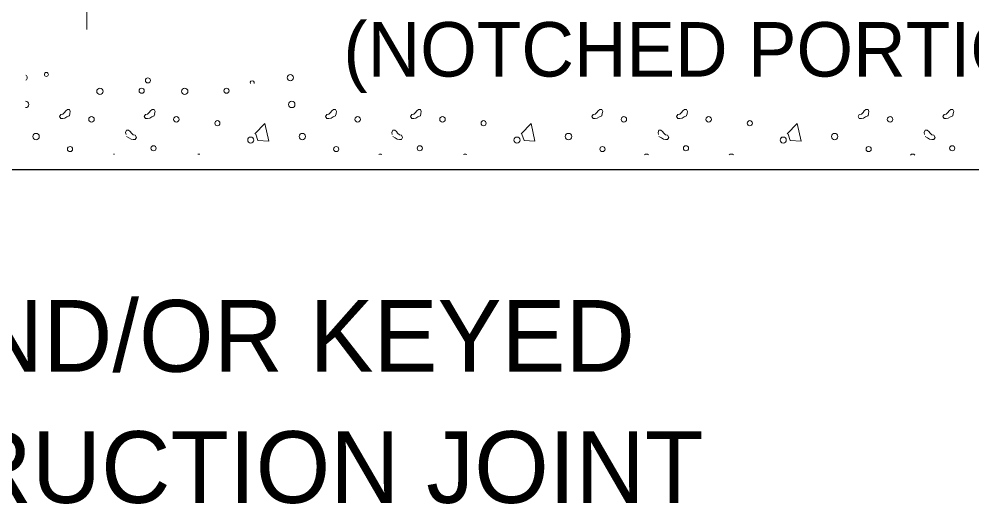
# Model space of a CAD drawing. Extents: x 912 to 1283, y -225 to 49.
# Drawn here: x 1007.94 to 1031.53, y -152.3 to -140.29 of the extents above; entities that cross this region are included whole.
import ezdxf

# ---------------------------------------------------------------- set-up
doc = ezdxf.new("R2010")
doc.units = 0
doc.header["$LTSCALE"] = 0.54
for name, color, linetype, lineweight in [('1', 7, 'Continuous', 25), ('10', 7, 'Continuous', 13), ('13', 7, 'Continuous', 13), ('15', 7, 'Continuous', 13)]:
    doc.layers.add(name, color=color, linetype=linetype, lineweight=lineweight)

msp = doc.modelspace()

# ---------------------------------------------------------------- linework, layer by layer
at = {"layer": '1'}
msp.add_line((956.8678, -144.0174), (1047.279, -144.0174), dxfattribs=at)
at = {"layer": '10'}
msp.add_line((1009.6164, -136.8752), (1009.6164, -140.5475), dxfattribs=at)
at = {"layer": '13'}
for points in [[(1009.1879, -142.685), (1009.1263, -142.7162), (1009.0745, -142.747), (1009.0231, -142.7575), (1008.9716, -142.7575), (1008.9404, -142.7057), (1008.9716, -142.6542), (1009.0231, -142.6437), (1009.0643, -142.6028), (1009.0952, -142.5615), (1009.1365, -142.5307), (1009.1879, -142.5307), (1009.2086, -142.5822), (1009.1984, -142.6336)], [(1009.1992, -142.6355), (1009.1868, -142.6839), (1009.1853, -142.6854)], [(1011.2875, -142.685), (1011.2256, -142.7162), (1011.1741, -142.747), (1011.1227, -142.7575), (1011.0708, -142.7575), (1011.0401, -142.7057), (1011.0708, -142.6542), (1011.1227, -142.6437), (1011.1636, -142.6028), (1011.1948, -142.5615), (1011.2357, -142.5307), (1011.2875, -142.5307), (1011.3082, -142.5822), (1011.2977, -142.6336)], [(1011.2988, -142.6355), (1011.2864, -142.6839), (1011.2849, -142.6854)], [(1015.7774, -142.685), (1015.7158, -142.7162), (1015.664, -142.747), (1015.6126, -142.7575), (1015.5611, -142.7575), (1015.5303, -142.7057), (1015.5611, -142.6542), (1015.6126, -142.6437), (1015.6538, -142.6028), (1015.6847, -142.5615), (1015.7259, -142.5307), (1015.7774, -142.5307), (1015.7981, -142.5822), (1015.7879, -142.6336)], [(1015.7887, -142.6355), (1015.7763, -142.6839), (1015.7748, -142.6854)], [(1017.877, -142.685), (1017.8151, -142.7162), (1017.7636, -142.747), (1017.7122, -142.7575), (1017.6607, -142.7575), (1017.6295, -142.7057), (1017.6607, -142.6542), (1017.7122, -142.6437), (1017.7531, -142.6028), (1017.7843, -142.5615), (1017.8256, -142.5307), (1017.877, -142.5307), (1017.8977, -142.5822), (1017.8875, -142.6336)], [(1017.8883, -142.6355), (1017.8759, -142.6839), (1017.8744, -142.6854)], [(1022.3673, -142.685), (1022.3053, -142.7162), (1022.2538, -142.747), (1022.202, -142.7575), (1022.1506, -142.7575), (1022.1198, -142.7057), (1022.1506, -142.6542), (1022.202, -142.6437), (1022.2433, -142.6028), (1022.2745, -142.5615), (1022.3154, -142.5307), (1022.3673, -142.5307), (1022.3879, -142.5822), (1022.3774, -142.6336)], [(1022.3782, -142.6355), (1022.3658, -142.6839), (1022.3643, -142.6854)], [(1024.4665, -142.685), (1024.4049, -142.7162), (1024.3531, -142.747), (1024.3017, -142.7575), (1024.2502, -142.7575), (1024.219, -142.7057), (1024.2502, -142.6542), (1024.3017, -142.6437), (1024.3429, -142.6028), (1024.3738, -142.5615), (1024.4151, -142.5307), (1024.4665, -142.5307), (1024.4872, -142.5822), (1024.477, -142.6336)], [(1024.4778, -142.6355), (1024.4653, -142.6839), (1024.4638, -142.6854)], [(1028.9568, -142.685), (1028.8948, -142.7162), (1028.8433, -142.747), (1028.7919, -142.7575), (1028.7401, -142.7575), (1028.7093, -142.7057), (1028.7401, -142.6542), (1028.7919, -142.6437), (1028.8328, -142.6028), (1028.864, -142.5615), (1028.9049, -142.5307), (1028.9568, -142.5307), (1028.9774, -142.5822), (1028.9669, -142.6336)], [(1028.968, -142.6355), (1028.9556, -142.6839), (1028.9541, -142.6854)], [(1031.056, -142.685), (1030.9944, -142.7162), (1030.9429, -142.747), (1030.8911, -142.7575), (1030.8397, -142.7575), (1030.8088, -142.7057), (1030.8397, -142.6542), (1030.8911, -142.6437), (1030.9324, -142.6028), (1030.9636, -142.5615), (1031.0045, -142.5307), (1031.056, -142.5307), (1031.0767, -142.5822), (1031.0665, -142.6336)], [(1031.0673, -142.6355), (1031.0548, -142.6839), (1031.0533, -142.6854)], [(1013.7796, -143.1334), (1014.027, -142.8758), (1014.1198, -143.3189), (1013.8517, -143.2982), (1013.8003, -143.1436)], [(1020.3691, -143.1334), (1020.6165, -142.8758), (1020.7093, -143.3189), (1020.4412, -143.2982), (1020.3897, -143.1436)], [(1026.9585, -143.1334), (1027.206, -142.8758), (1027.2988, -143.3189), (1027.031, -143.2982), (1026.9792, -143.1436)], [(1010.5996, -143.2022), (1010.6615, -143.2329), (1010.713, -143.2637), (1010.7648, -143.2742), (1010.8163, -143.2742), (1010.847, -143.2228), (1010.8163, -143.171), (1010.7648, -143.1608), (1010.7235, -143.1195), (1010.6923, -143.0782), (1010.6513, -143.0474), (1010.5996, -143.0474), (1010.5789, -143.0988), (1010.5894, -143.1503)], [(1017.1894, -143.2022), (1017.251, -143.2329), (1017.3028, -143.2637), (1017.3543, -143.2742), (1017.4058, -143.2742), (1017.4365, -143.2228), (1017.4058, -143.171), (1017.3543, -143.1608), (1017.3129, -143.1195), (1017.2822, -143.0782), (1017.2408, -143.0474), (1017.1894, -143.0474), (1017.1688, -143.0988), (1017.1789, -143.1503)], [(1023.7789, -143.2022), (1023.8405, -143.2329), (1023.8923, -143.2637), (1023.9438, -143.2742), (1023.9952, -143.2742), (1024.0263, -143.2228), (1023.9952, -143.171), (1023.9438, -143.1608), (1023.9024, -143.1195), (1023.8717, -143.0782), (1023.8303, -143.0474), (1023.7789, -143.0474), (1023.7583, -143.0988), (1023.7684, -143.1503)], [(1030.3683, -143.2022), (1030.4303, -143.2329), (1030.4818, -143.2637), (1030.5333, -143.2742), (1030.5847, -143.2742), (1030.6158, -143.2228), (1030.5847, -143.171), (1030.5333, -143.1608), (1030.4923, -143.1195), (1030.4612, -143.0782), (1030.4198, -143.0474), (1030.3683, -143.0474), (1030.3478, -143.0988), (1030.3578, -143.1503)]]:
    msp.add_lwpolyline(points, dxfattribs=at)
for centre, radius in [((1008.6174, -141.6644), 0.0495), ((1011.1305, -141.8114), 0.0637), ((1014.6564, -141.7445), 0.0764), ((1009.9428, -142.0814), 0.079), ((1010.9763, -142.0676), 0.0637), ((1012.0422, -142.0814), 0.079), ((1013.0758, -142.0676), 0.0637), ((1014.6914, -142.4066), 0.079), ((1009.7336, -142.7761), 0.0682), ((1011.833, -142.7761), 0.0682), ((1012.8511, -142.8717), 0.0637), ((1016.3231, -142.7761), 0.0682), ((1018.4226, -142.7761), 0.0682), ((1019.4406, -142.8717), 0.0637), ((1022.9127, -142.7761), 0.0682), ((1025.0122, -142.7761), 0.0682), ((1026.0302, -142.8717), 0.0637), ((1029.5022, -142.7761), 0.0682), ((1008.3621, -143.2017), 0.079), ((1014.9517, -143.2017), 0.079), ((1021.5412, -143.2017), 0.079), ((1028.1308, -143.2017), 0.079), ((1013.6769, -143.2903), 0.0764), ((1020.2665, -143.2903), 0.0764), ((1026.856, -143.2903), 0.0764), ((1009.2025, -143.512), 0.0637), ((1011.2706, -143.4919), 0.0637), ((1015.7921, -143.512), 0.0637), ((1017.8601, -143.4919), 0.0637), ((1022.3816, -143.512), 0.0637), ((1024.4497, -143.4919), 0.0637), ((1028.9712, -143.512), 0.0637), ((1031.0393, -143.4919), 0.0637)]:
    msp.add_circle(centre, radius, dxfattribs=at)
for centre, radius, start, end in [((1008.0668, -141.7445), 0.0764, 302.44383, 56.8308), ((1013.7118, -141.8681), 0.0495, 337.44276, 202.55724), ((1008.1019, -142.4066), 0.079, 271.19451, 88.08011), ((1010.2935, -143.7111), 0.0764, 79.82293, 100.0427), ((1012.393, -143.7111), 0.0764, 72.152, 107.71363), ((1016.8831, -143.7111), 0.0764, 61.97319, 117.89244), ((1018.9826, -143.7111), 0.0764, 58.25746, 121.60818), ((1023.4727, -143.7111), 0.0764, 51.38456, 128.48107), ((1025.5721, -143.7111), 0.0764, 48.50954, 131.35609), ((1030.0622, -143.7111), 0.0764, 42.84596, 137.01968)]:
    msp.add_arc(centre, radius, start, end, dxfattribs=at)

# ---------------------------------------------------------------- texts
at = {"layer": '15'}
for s, height, p in [('(NOTCHED PORTION)', 1.348, (1015.9686, -141.7165)), ('TONGUE & GROOVE AND/OR KEYED', 1.776, (981.0879, -149.0244)), ('LONGITUDINAL CONSTRUCTION JOINT', 1.776, (980.0188, -152.272))]:
    msp.add_text(s, height=height, dxfattribs=at).set_placement(p)

doc.saveas('drawing.dxf')
